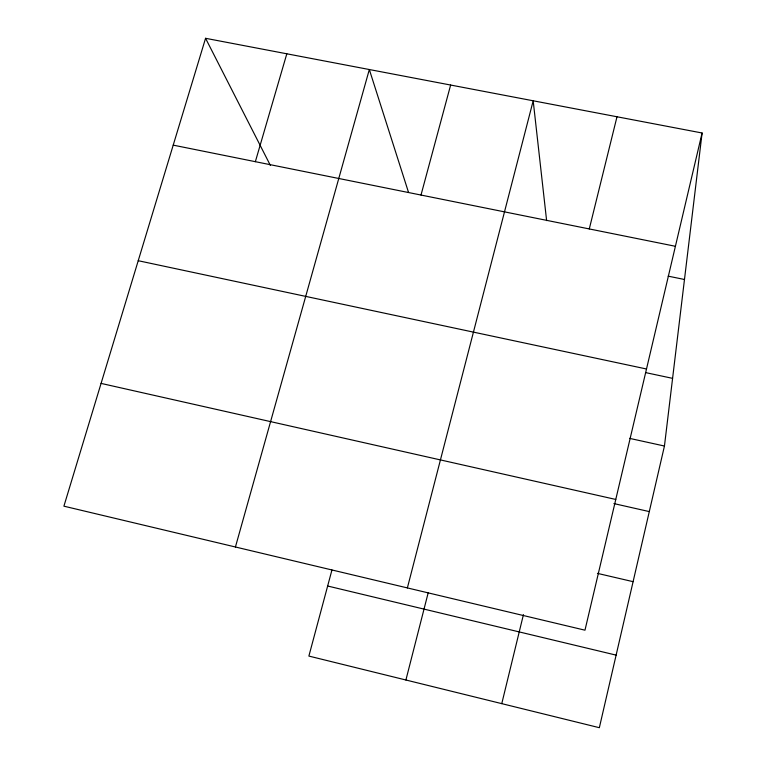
<?xml version="1.0" encoding="UTF-8"?>
<svg xmlns="http://www.w3.org/2000/svg" width="766" height="766" viewBox="0 0 766 766"><rect width="100%" height="100%" fill="white"/><g stroke="black" fill="none" stroke-linecap="round" stroke-linejoin="round"><path stroke-width="1.15" d="M331.946 569.99L308.88 656.079L599.347 727.7L664.448 446.032L702.096 132.997L205.566 38.3L63.904 506.173L584.975 630.188L702.096 132.997M501.768 703.638L523.437 614.629M589.284 228.938L616.994 116.767M405.903 680.007L428.165 592.894M407.378 587.915L533.184 100.786L546.618 220.608M421.003 195.043L450.638 85.036M235.43 546.991L369.327 69.534L408.47 192.218M255.356 161.683L286.819 53.792M173.221 145.138L675.411 246.288M668.163 276.153L684.478 279.485M138.225 260.708L646.504 368.992M645.872 372.659L672.586 378.356M629.585 438.372L664.448 446.032M101.074 383.402L615.768 499.451M613.892 503.588L649.3 511.592M597.442 573.37L633.099 581.672M327.656 586.019L616.123 655.131M205.566 38.3L270.341 165.332"/></g></svg>
